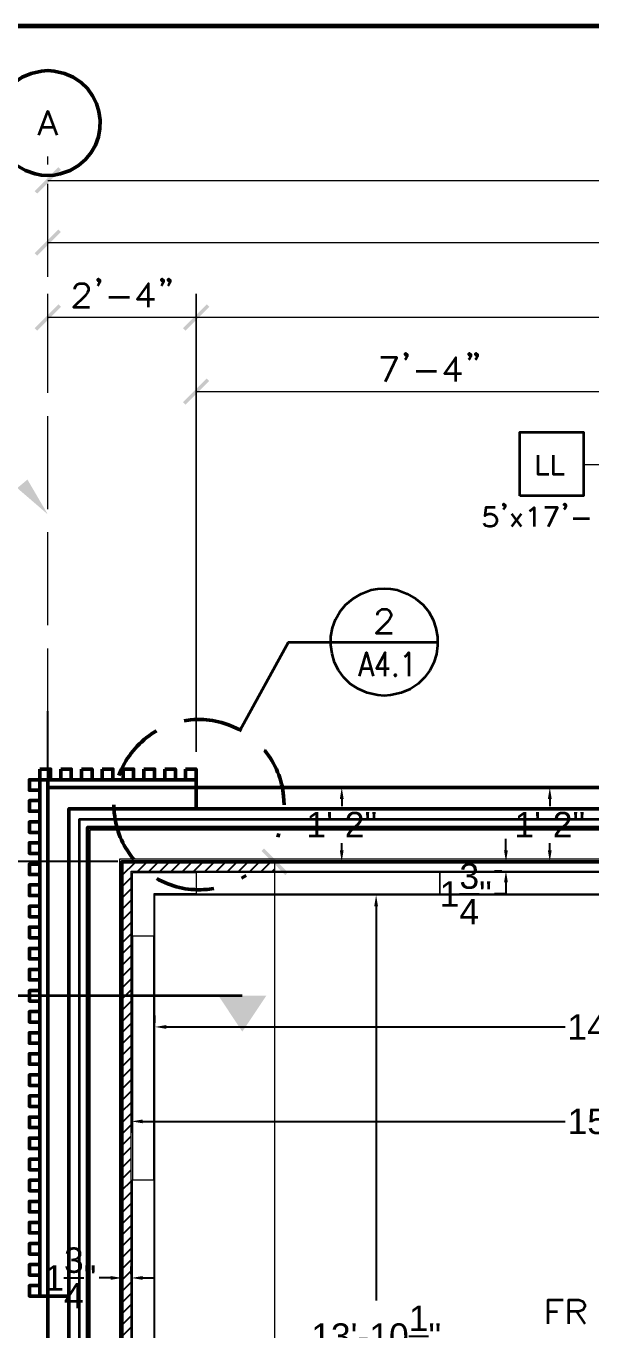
# Model space of a CAD drawing. Header units: inches. Extents: x 5 to 516, y -193 to 129.
# Drawn here: x 25.53 to 34.42, y 75.22 to 95.73 of the extents above; entities that cross this region are included whole.
import ezdxf

# ---------------------------------------------------------------- set-up
doc = ezdxf.new("R2010")
doc.units = ezdxf.units.IN
doc.header["$MEASUREMENT"] = 0
doc.linetypes.add('PDF_IMPORT', pattern=[1, 0.8, -0.2])
for name, color, linetype in [('Highlight', 210, 'Continuous'), ('PDF_Geometry', 7, 'Continuous'), ('PDF_Solid Fills', 7, 'Continuous')]:
    doc.layers.add(name, color=color, linetype=linetype)
doc.styles.get("Standard").update_dxf_attribs({"font": 'arial.ttf'})
doc.dimstyles.get("Standard").update_dxf_attribs({"dimtxt": 0.4, "dimasz": 0.18, "dimexe": 0.18, "dimexo": 0.0625, "dimgap": 0.09, "dimtad": 0, "dimtih": 1, "dimtoh": 1, "dimdec": 4, "dimlfac": 12, "dimzin": 0, "dimdsep": 46, "dimlunit": 4, "dimtxsty": 'Standard', "dimcen": 0.09, "dimadec": 3, "dimazin": 0, "dimtfac": 1, "dimtdec": 4, "dimtofl": 0, "dimtmove": 0, "dimatfit": 3, "dimfxl": 1, "dimtolj": 1, "dimtzin": 0, "dimarcsym": 0})

# ---------------------------------------------------------------- blocks, each defined once
blk = doc.blocks.new('*D5')
at = {"color": 0, "lineweight": -2, "transparency": 16777216}
for p, q in [((33.706, 83.754), (33.588, 83.754)), ((33.768, 83.574), (33.768, 83.462)), ((33.768, 82.768), (33.768, 82.88)), ((33.706, 82.588), (33.588, 82.588))]:
    blk.add_line(p, q, dxfattribs=at)
at = {"color": 0, "transparency": 16777216}
for points in [[(33.738, 83.574), (33.798, 83.574), (33.768, 83.754)], [(33.738, 82.768), (33.798, 82.768), (33.768, 82.588)]]:
    blk.add_solid(points, dxfattribs=at)
at = {"layer": 'Defpoints', "color": 0, "transparency": 16777216}
for p in [(33.768, 83.754), (33.768, 83.754), (33.768, 82.588)]:
    blk.add_point(p, dxfattribs=at)
at = {"color": 0, "transparency": 16777216, "insert": (33.768, 83.171), "char_height": 0.4, "attachment_point": 5}
blk.add_mtext('\\A1;1\'-2"', dxfattribs=at)
blk = doc.blocks.new('*D6')
at = {"color": 0, "lineweight": -2, "transparency": 16777216}
for p, q in [((33.078, 82.768), (33.078, 82.948)), ((33.015, 82.588), (32.898, 82.588)), ((33.015, 82.441), (32.898, 82.441)), ((33.078, 82.261), (33.078, 82.081)), ((33.078, 82.081), (32.898, 82.081))]:
    blk.add_line(p, q, dxfattribs=at)
at = {"color": 0, "transparency": 16777216}
for points in [[(33.048, 82.768), (33.108, 82.768), (33.078, 82.588)], [(33.048, 82.261), (33.108, 82.261), (33.078, 82.441)]]:
    blk.add_solid(points, dxfattribs=at)
at = {"layer": 'Defpoints', "color": 0, "transparency": 16777216}
for p in [(33.078, 82.588), (33.078, 82.441), (33.078, 82.441)]:
    blk.add_point(p, dxfattribs=at)
at = {"color": 0, "transparency": 16777216, "insert": (32.445, 82.081), "char_height": 0.4, "attachment_point": 5}
blk.add_mtext('\\A1;1{\\H1x;\\S3/4;}"', dxfattribs=at)
blk = doc.blocks.new('*D7')
at = {"layer": 'Defpoints', "color": 0, "transparency": 16777216}
for p in [(27.037, 76.04), (27.037, 76.04), (27.184, 76.04)]:
    blk.add_point(p, dxfattribs=at)
at = {"layer": 'Highlight', "color": 0, "lineweight": -2, "transparency": 16777216}
for p, q in [((27.037, 76.102), (27.037, 76.22)), ((27.184, 76.102), (27.184, 76.22)), ((26.857, 76.04), (26.677, 76.04)), ((27.364, 76.04), (27.544, 76.04))]:
    blk.add_line(p, q, dxfattribs=at)
at = {"layer": 'Highlight', "color": 0, "transparency": 16777216}
for points in [[(26.857, 76.07), (26.857, 76.01), (27.037, 76.04)], [(27.364, 76.07), (27.364, 76.01), (27.184, 76.04)]]:
    blk.add_solid(points, dxfattribs=at)
at = {"layer": 'Highlight', "color": 0, "transparency": 16777216, "insert": (26.224, 76.04), "char_height": 0.4, "attachment_point": 5}
blk.add_mtext('\\A1;1{\\H1x;\\S3/4;}"', dxfattribs=at)
blk = doc.blocks.new('*D8')
at = {"layer": 'Defpoints', "color": 0, "transparency": 16777216}
for p in [(27.184, 82.441), (42.644, 82.441), (42.644, 78.503)]:
    blk.add_point(p, dxfattribs=at)
at = {"layer": 'Highlight', "color": 0, "lineweight": -2, "transparency": 16777216}
for p, q in [((27.184, 82.379), (27.184, 78.323)), ((42.644, 82.379), (42.644, 78.323)), ((27.364, 78.503), (34.01, 78.503)), ((42.464, 78.503), (35.818, 78.503))]:
    blk.add_line(p, q, dxfattribs=at)
at = {"layer": 'Highlight', "color": 0, "transparency": 16777216}
for points in [[(27.364, 78.533), (27.364, 78.473), (27.184, 78.503)], [(42.464, 78.533), (42.464, 78.473), (42.644, 78.503)]]:
    blk.add_solid(points, dxfattribs=at)
at = {"layer": 'Highlight', "color": 0, "transparency": 16777216, "insert": (34.914, 78.503), "char_height": 0.4, "attachment_point": 5}
blk.add_mtext('\\A1;15\'-5{\\H1x;\\S1/2;}"', dxfattribs=at)
blk = doc.blocks.new('*D9')
at = {"layer": 'Defpoints', "color": 0, "transparency": 16777216}
for p in [(31.036, 82.064), (31.036, 82.064), (31.036, 68.188)]:
    blk.add_point(p, dxfattribs=at)
at = {"layer": 'Highlight', "color": 0, "lineweight": -2, "transparency": 16777216}
for p, q in [((30.973, 82.064), (30.856, 82.064)), ((31.036, 81.884), (31.036, 75.688)), ((31.036, 68.368), (31.036, 74.564)), ((30.973, 68.188), (30.856, 68.188))]:
    blk.add_line(p, q, dxfattribs=at)
at = {"layer": 'Highlight', "color": 0, "transparency": 16777216}
for points in [[(31.006, 81.884), (31.066, 81.884), (31.036, 82.064)], [(31.006, 68.368), (31.066, 68.368), (31.036, 68.188)]]:
    blk.add_solid(points, dxfattribs=at)
at = {"layer": 'Highlight', "color": 0, "transparency": 16777216, "insert": (31.036, 75.126), "char_height": 0.4, "attachment_point": 5}
blk.add_mtext('\\A1;13\'-10{\\H1x;\\S1/2;}"', dxfattribs=at)
blk = doc.blocks.new('*D10')
at = {"layer": 'Defpoints', "color": 0, "transparency": 16777216}
for p in [(27.557, 79.988), (42.267, 79.988), (42.267, 79.988)]:
    blk.add_point(p, dxfattribs=at)
at = {"layer": 'Highlight', "color": 0, "lineweight": -2, "transparency": 16777216}
for p, q in [((27.557, 80.051), (27.557, 80.168)), ((27.737, 79.988), (34.008, 79.988)), ((42.087, 79.988), (35.816, 79.988)), ((42.267, 80.051), (42.267, 80.168))]:
    blk.add_line(p, q, dxfattribs=at)
at = {"layer": 'Highlight', "color": 0, "transparency": 16777216}
for points in [[(27.737, 80.018), (27.737, 79.958), (27.557, 79.988)], [(42.087, 80.018), (42.087, 79.958), (42.267, 79.988)]]:
    blk.add_solid(points, dxfattribs=at)
at = {"layer": 'Highlight', "color": 0, "transparency": 16777216, "insert": (34.912, 79.988), "char_height": 0.4, "attachment_point": 5}
blk.add_mtext('\\A1;14\'-8{\\H1x;\\S1/2;}"', dxfattribs=at)
blk = doc.blocks.new('*D106')
at = {"layer": 'Defpoints', "color": 0, "transparency": 16777216}
for p in [(6.784, 82.588), (27.037, 82.588), (27.037, 59.168)]:
    blk.add_point(p, dxfattribs=at)
at = {"layer": 'Highlight', "color": 0, "lineweight": -2, "transparency": 16777216}
for p, q in [((26.974, 82.588), (6.604, 82.588)), ((6.784, 82.408), (6.784, 71.443)), ((6.784, 59.348), (6.784, 70.312)), ((26.974, 59.168), (6.604, 59.168))]:
    blk.add_line(p, q, dxfattribs=at)
at = {"layer": 'Highlight', "color": 0, "transparency": 16777216}
for points in [[(6.754, 82.408), (6.814, 82.408), (6.784, 82.588)], [(6.754, 59.348), (6.814, 59.348), (6.784, 59.168)]]:
    blk.add_solid(points, dxfattribs=at)
at = {"layer": 'Highlight', "color": 0, "transparency": 16777216, "insert": (6.784, 70.878), "char_height": 0.4, "attachment_point": 5}
blk.add_mtext('\\A1;23\'-5{\\H1x;\\S1/16;}"', dxfattribs=at)
blk = doc.blocks.new('*D107')
at = {"layer": 'Defpoints', "color": 0, "transparency": 16777216}
for p in [(30.495, 83.754), (30.495, 82.588), (30.495, 82.588)]:
    blk.add_point(p, dxfattribs=at)
at = {"layer": 'Highlight', "color": 0, "lineweight": -2, "transparency": 16777216}
for p, q in [((30.432, 83.754), (30.315, 83.754)), ((30.495, 83.574), (30.495, 83.462)), ((30.495, 82.768), (30.495, 82.88)), ((30.432, 82.588), (30.315, 82.588))]:
    blk.add_line(p, q, dxfattribs=at)
at = {"layer": 'Highlight', "color": 0, "transparency": 16777216}
for points in [[(30.465, 83.574), (30.525, 83.574), (30.495, 83.754)], [(30.465, 82.768), (30.525, 82.768), (30.495, 82.588)]]:
    blk.add_solid(points, dxfattribs=at)
at = {"layer": 'Highlight', "color": 0, "transparency": 16777216, "insert": (30.495, 83.171), "char_height": 0.4, "attachment_point": 5}
blk.add_mtext('\\A1;1\'-2"', dxfattribs=at)

msp = doc.modelspace()

# ---------------------------------------------------------------- hatches: boundary and pattern name
at = {"layer": 'Highlight'}
h = msp.add_hatch(dxfattribs=at)
h.set_pattern_fill('ANSI31', color=256)
h.paths.add_polyline_path([(27.0369615, 82.5876717), (27.0369615, 59.1676699), (29.4402955, 59.1676699), (29.4402955, 67.8143398), (27.1836358, 67.8143398), (27.1836358, 82.4410076), (29.4402955, 82.4410076), (29.4402955, 82.5876717)])
h.paths.add_polyline_path([(27.2036282, 66.0843371), (27.5369615, 66.0843371), (27.5369615, 64.1676703), (27.5369615, 60.3376733), (27.2036282, 60.3376733), (27.2036282, 64.1710069)], flags=16)
h.paths.add_polyline_path([(28.5869697, 60.8876747), (28.6036364, 60.8676747), (28.5869697, 60.851008), (28.5703031, 60.8676747)], flags=16)
h.paths.add_polyline_path([(28.5869697, 60.777669), (28.6036364, 60.7610023), (28.5869697, 60.7443356), (28.5703031, 60.7610023)], flags=16)
h.paths.add_polyline_path([(28.8903009, 59.8510022), (28.6403009, 60.0276689), (28.8903009, 60.0276689)], flags=16)
h.paths.add_polyline_path([(34.580297, 82.5876717), (34.580297, 82.4410076), (35.5802971, 82.4410076), (35.5802971, 82.5876717)])
h.paths.add_polyline_path([(31.9212198, 81.3959234), (32.933771, 81.3959234), (32.933771, 82.7535405), (31.9212198, 82.7535405)], flags=9)
at = {"layer": 'PDF_Solid Fills', "transparency": 33554559}
for points in [[(28.3702949, 91.3543384), (27.9969616, 90.981005), (28.0369616, 90.941005)], [(28.3702949, 91.3543416), (28.0369616, 90.9410082), (28.4102949, 91.3143416)]]:
    msp.add_hatch(color=256, dxfattribs=at).paths.add_polyline_path(points)

# ---------------------------------------------------------------- linework, layer by layer
at = {"layer": 'Highlight'}
for p, q in [((25.8702947, 75.7543412), (25.8702947, 84.9534176)), ((27.0369615, 82.5876717), (132.0996854, 82.5876717))]:
    msp.add_line(p, q, dxfattribs=at)
at = {"layer": 'PDF_Geometry', "lineweight": 60}
msp.add_lwpolyline([(144.7703083, 5.7343364), (144.7703083, 95.731007), (9.7736341, 95.731007), (9.7736341, 5.7343364)], dxfattribs=at)
at = {"layer": 'PDF_Geometry', "lineweight": 50}
for points in [[(25.7702947, 95.0243376), (25.8702947, 95.0310043), (25.9702947, 95.0243376)], [(26.0669614, 93.4043374), (25.9702947, 93.3843374), (25.8702947, 93.3810041), (25.7702947, 93.3843374), (25.673628, 93.4043374)], [(28.1169664, 84.8176695), (28.0169664, 84.8043362)], [(28.9169665, 84.6443362), (28.8802998, 84.6676695)], [(29.2836365, 84.3343427), (29.2736365, 84.3443427)], [(26.5369614, 54.0843395), (25.8702947, 54.0843395), (25.8702947, 83.7543418), (35.5369622, 83.7543418), (35.5369622, 83.0876751)], [(28.2036282, 83.7543418), (28.2036282, 83.4210085)], [(26.9102932, 83.4843426), (26.9169598, 83.3543426)], [(29.5869698, 83.4843426), (29.5803032, 83.6176759)], [(26.2036281, 54.0843395), (26.2036281, 83.4210085), (35.4136288, 83.4210085)], [(28.1836358, 83.4210085), (35.5369698, 83.4210085)], [(35.5369622, 83.1276735), (26.4969614, 83.1276735), (26.4969614, 54.0843362)], [(43.1202961, 55.4210028), (43.1202961, 59.1676699), (27.0369615, 59.1676699), (27.0369615, 82.5876717), (35.5802954, 82.5876717), (35.5802954, 82.9143386)], [(29.4869698, 82.9743388), (29.5069698, 83.0310054)], [(27.2136265, 82.6343425), (27.2236265, 82.6243425)], [(27.5836331, 82.3243355), (27.6169664, 82.3043355)], [(28.9203031, 82.327672), (28.9936364, 82.3710054)], [(28.3802998, 82.1510021), (28.4836332, 82.1676688)], [(26.2036281, 75.7543412), (25.8702947, 75.7543412)]]:
    msp.add_lwpolyline(points, dxfattribs=at)
at = {"layer": 'PDF_Geometry', "lineweight": 35}
for points in [[(25.7269706, 94.0176754), (25.8703039, 94.3910088), (26.0136373, 94.0176754)], [(25.7803018, 94.1410071), (25.9603018, 94.1410071)], [(26.2969712, 91.5943422), (26.2969712, 91.6110088), (26.3136379, 91.6476755), (26.3303045, 91.6643422), (26.3669712, 91.6843422), (26.4403045, 91.6843422), (26.4736379, 91.6643422), (26.4936379, 91.6476755), (26.5103045, 91.6110088), (26.5103045, 91.5776755), (26.4936379, 91.5410088), (26.4569712, 91.4876755), (26.2769712, 91.3076755), (26.5269712, 91.3076755)], [(26.6902953, 91.7376731), (26.6702953, 91.7176731), (26.6536287, 91.7376731), (26.6702953, 91.7543397), (26.6902953, 91.7376731), (26.6902953, 91.7010064), (26.6702953, 91.6643397), (26.6536287, 91.6476731)], [(27.4569648, 91.3076752), (27.4569648, 91.6843419), (27.2769648, 91.4343419), (27.5469648, 91.4343419)], [(27.6902954, 91.7376731), (27.6702954, 91.7176731), (27.6536287, 91.7376731), (27.6702954, 91.7543397), (27.6902954, 91.7376731), (27.6902954, 91.7010064), (27.6702954, 91.6643397), (27.6536287, 91.6476731)], [(27.7969713, 91.7376731), (27.7769713, 91.7176731), (27.7603046, 91.7376731), (27.7769713, 91.7543397), (27.7969713, 91.7376731), (27.7969713, 91.7010064), (27.7769713, 91.6643397), (27.7603046, 91.6476731)], [(26.8302964, 91.4676739), (27.1536298, 91.4676739)], [(31.1836361, 90.1410068), (31.3603028, 90.5176735), (31.1103027, 90.5176735)], [(31.523629, 90.5710063), (31.503629, 90.5510063), (31.4869624, 90.5710063), (31.503629, 90.587673), (31.523629, 90.5710063), (31.523629, 90.5343396), (31.503629, 90.497673), (31.4869624, 90.4810063)], [(32.2902985, 90.1410084), (32.2902985, 90.5176751), (32.1102985, 90.2676751), (32.3802985, 90.2676751)], [(32.5236291, 90.5710063), (32.5036291, 90.5510063), (32.4869625, 90.5710063), (32.5036291, 90.587673), (32.5236291, 90.5710063), (32.5236291, 90.5343396), (32.5036291, 90.497673), (32.4869625, 90.4810063)], [(32.630305, 90.5710063), (32.610305, 90.5510063), (32.5936384, 90.5710063), (32.610305, 90.587673), (32.630305, 90.5710063), (32.630305, 90.5343396), (32.610305, 90.497673), (32.5936384, 90.4810063)], [(31.6636301, 90.3010071), (31.9869635, 90.3010071)], [(33.580297, 88.984343), (33.580297, 88.684343), (33.7536303, 88.684343)], [(33.8236306, 88.984343), (33.8236306, 88.684343), (33.9936306, 88.684343)], [(33.0636343, 88.2010042), (33.0469677, 88.1876709), (33.0336343, 88.2010042), (33.0469677, 88.2143376), (33.0636343, 88.2010042), (33.0636343, 88.1710042), (33.0469677, 88.1443376), (33.0336343, 88.1276709)], [(34.0202994, 88.2010042), (34.0069661, 88.1876709), (33.9902994, 88.2010042), (34.0069661, 88.2143376), (34.0202994, 88.2010042), (34.0202994, 88.1710042), (34.0069661, 88.1443376), (33.9902994, 88.1276709)], [(32.9069706, 88.1576693), (32.7636373, 88.1576693), (32.7469706, 88.0276692), (32.7636373, 88.0443359), (32.8069706, 88.0576693), (32.8469706, 88.0576693), (32.890304, 88.0443359), (32.920304, 88.0143359), (32.9336373, 87.9710026), (32.9336373, 87.9443359), (32.920304, 87.9010026), (32.890304, 87.8710026), (32.8469706, 87.8576692), (32.8069706, 87.8576692), (32.7636373, 87.8710026), (32.7469706, 87.8876692), (32.7336373, 87.9143359)], [(33.1636303, 88.0576733), (33.3202969, 87.8576733)], [(33.3203007, 88.0576733), (33.1636341, 87.8576733)], [(33.446969, 88.1010083), (33.476969, 88.1143416), (33.5203024, 88.157675), (33.5203024, 87.8576749)], [(33.7469636, 87.8576747), (33.890297, 88.1576747), (33.690297, 88.1576747)], [(34.133635, 87.9876728), (34.3903016, 87.9876728)], [(30.9602968, 86.8610068), (31.0602968, 86.8810068), (31.1636301, 86.8843402), (31.2636301, 86.8810068), (31.3669635, 86.8610068)], [(31.0569678, 86.4676735), (31.0569678, 86.4843401), (31.0736344, 86.5210068), (31.0936344, 86.5410068), (31.1269678, 86.5576735), (31.2003011, 86.5576735), (31.2336344, 86.5410068), (31.2536344, 86.5210068), (31.2703011, 86.4843401), (31.2703011, 86.4510068), (31.2536344, 86.4143401), (31.2169678, 86.3610068), (31.0369678, 86.1810068), (31.2869678, 86.1810068)], [(28.896967, 84.6576703), (29.6569671, 86.0410038), (30.3203005, 86.0410038), (32.0069674, 86.0410038)], [(30.773629, 85.504342), (30.883629, 85.8776753), (30.9902957, 85.504342)], [(31.1769629, 85.5043403), (31.1769629, 85.8776737), (31.0436296, 85.6276737), (31.2436296, 85.6276737)], [(31.4836307, 85.8076731), (31.5102973, 85.8243398), (31.5502973, 85.8776731), (31.5502973, 85.5043398)], [(30.8136274, 85.6276737), (30.950294, 85.6276737)], [(31.2636301, 85.20434), (31.1636301, 85.1976733), (31.0602968, 85.20434)], [(26.3702948, 54.0843362), (26.3702948, 83.2543384), (35.5369622, 83.2543384)], [(28.9302993, 80.4776692), (23.7836323, 80.4776692), (23.7769654, 80.3776692), (23.7569654, 80.2776692)], [(33.7436338, 75.3176753), (33.7436338, 75.694342), (33.9769672, 75.694342)], [(34.0669642, 75.3176753), (34.0669642, 75.694342), (34.2269642, 75.694342), (34.2802976, 75.674342), (34.2969642, 75.6576753), (34.3169642, 75.6210086), (34.3169642, 75.5876753), (34.2969642, 75.5510086), (34.2802976, 75.534342), (34.2269642, 75.514342), (34.0669642, 75.514342)], [(33.7436338, 75.5143374), (33.8869672, 75.5143374)], [(34.1902959, 75.5143374), (34.3169626, 75.3176707)]]:
    msp.add_lwpolyline(points, dxfattribs=at)
at = {"layer": 'PDF_Geometry', "lineweight": 15}
for points in [[(25.8702947, 93.554344), (25.8702947, 93.6776773)], [(25.8702947, 93.3043439), (126.1436385, 93.3043439)], [(25.8702947, 92.5643401), (25.8702947, 92.7010068)], [(25.8702947, 92.3243363), (83.830301, 92.3243363), (93.3069685, 92.3243363)], [(25.8702947, 91.3976733), (25.8702947, 91.5210067)], [(28.2036282, 84.3143394), (28.2036282, 91.5210067), (28.2036282, 84.3143394), (28.2036282, 90.35434)], [(84.1202994, 91.1476733), (28.2036282, 91.1476733), (25.8702947, 91.1476733)], [(28.2036282, 89.9810065), (35.5369622, 89.9810065), (39.8702958, 89.9810065), (43.2036294, 89.9810065), (46.536963, 89.9810065), (48.5369632, 89.9810065), (52.8702969, 89.9810065)], [(35.9269633, 87.6210074), (34.9636299, 88.8276741), (34.2969631, 88.8276741)], [(27.2869615, 82.5876751), (29.8169618, 82.5876751)], [(29.4402955, 59.1676699), (29.4402955, 82.5876717)], [(27.2036282, 69.9176708), (27.5369615, 69.9176708), (27.5369615, 73.7510044), (27.2036282, 73.7510044), (27.2036282, 77.5843381), (27.5369615, 77.5843381), (27.5369615, 81.4176717), (27.2036282, 81.4176717), (27.2036282, 77.5843381), (27.5369615, 77.5843381), (27.5369615, 73.7510044), (27.2036282, 73.7510044), (27.2036282, 69.9176708), (27.5369615, 69.9176708)]]:
    msp.add_lwpolyline(points, dxfattribs=at)
at = {"layer": 'PDF_Geometry', "linetype": 'PDF_IMPORT', "lineweight": 15, "ltscale": 1.826667}
msp.add_lwpolyline([(25.8702947, 84.4810061), (25.8702947, 93.3810107)], dxfattribs=at)
at = {"layer": 'PDF_Geometry', "lineweight": 35}
for points in [[(33.296965, 88.3443419), (33.296965, 89.344342), (34.296965, 89.344342), (34.296965, 88.3443419)], [(31.33697, 85.5376739), (31.3236366, 85.5210073), (31.33697, 85.5043406), (31.3503033, 85.5210073)]]:
    msp.add_lwpolyline(points, close=True, dxfattribs=at)
at = {"layer": 'PDF_Geometry', "lineweight": 50}
msp.add_lwpolyline([(27.5802965, 84.6443362), (27.5036298, 84.5976695, 0.1428513591), (27.0102964, 83.9976695), (26.9902964, 83.9410028)], format="xyb", dxfattribs=at)
for points in [[(25.746963, 84.0443402), (25.746963, 83.8776735), (25.9136297, 83.8776735), (25.9136297, 84.0443402)], [(26.0736367, 84.0443402), (26.0736367, 83.8776735), (26.2403034, 83.8776735), (26.2403034, 84.0443402)], [(26.4002969, 84.0443402), (26.4002969, 83.8776735), (26.5669636, 83.8776735), (26.5669636, 84.0443402)], [(26.7269707, 84.0443402), (26.7269707, 83.8776735), (26.8936374, 83.8776735), (26.8936374, 84.0443402)], [(27.0536309, 84.0443402), (27.0536309, 83.8776735), (27.2202975, 83.8776735), (27.2202975, 84.0443402)], [(27.3836276, 84.0443402), (27.3836276, 83.8776735), (27.5502943, 83.8776735), (27.5502943, 84.0443402)], [(27.7103014, 84.0443402), (27.7103014, 83.8776735), (27.8769681, 83.8776735), (27.8769681, 84.0443402)], [(28.0369616, 84.0443402), (28.0369616, 83.8776735), (28.2036282, 83.8776735), (28.2036282, 84.0443402)], [(25.746963, 83.7110068), (25.746963, 83.8776735), (25.5802963, 83.8776735), (25.5802963, 83.7110068)], [(25.746963, 75.7543395), (25.746963, 83.8776735), (25.8702963, 83.8776735), (25.8702963, 75.7543395)], [(25.8702947, 83.7543418), (25.8702947, 83.8776752), (28.2036282, 83.8776752), (28.2036282, 83.7543418)], [(25.746963, 83.3810033), (25.746963, 83.54767), (25.5802963, 83.54767), (25.5802963, 83.3810033)], [(25.746963, 83.0476699), (25.746963, 83.2143366), (25.5802963, 83.2143366), (25.5802963, 83.0476699)], [(25.746963, 82.7176732), (25.746963, 82.8843398), (25.5802963, 82.8843398), (25.5802963, 82.7176732)], [(25.746963, 82.3843398), (25.746963, 82.5510065), (25.5802963, 82.5510065), (25.5802963, 82.3843398)], [(25.746963, 82.054343), (25.746963, 82.2210097), (25.5802963, 82.2210097), (25.5802963, 82.054343)], [(25.746963, 81.7210097), (25.746963, 81.8876764), (25.5802963, 81.8876764), (25.5802963, 81.7210097)], [(25.746963, 81.3910061), (25.746963, 81.5576728), (25.5802963, 81.5576728), (25.5802963, 81.3910061)], [(25.746963, 81.0576728), (25.746963, 81.2243394), (25.5802963, 81.2243394), (25.5802963, 81.0576728)], [(25.746963, 80.7276692), (25.746963, 80.8943359), (25.5802963, 80.8943359), (25.5802963, 80.7276692)], [(25.746963, 80.3943358), (25.746963, 80.5610025), (25.5802963, 80.5610025), (25.5802963, 80.3943358)], [(25.746963, 80.0643391), (25.746963, 80.2310058), (25.5802963, 80.2310058), (25.5802963, 80.0643391)], [(25.746963, 79.7310057), (25.746963, 79.8976724), (25.5802963, 79.8976724), (25.5802963, 79.7310057)], [(25.746963, 79.4010089), (25.746963, 79.5676756), (25.5802963, 79.5676756), (25.5802963, 79.4010089)], [(25.746963, 79.0676756), (25.746963, 79.2343423), (25.5802963, 79.2343423), (25.5802963, 79.0676756)], [(25.746963, 78.737672), (25.746963, 78.9043387), (25.5802963, 78.9043387), (25.5802963, 78.737672)], [(25.746963, 78.4043387), (25.746963, 78.5710054), (25.5802963, 78.5710054), (25.5802963, 78.4043387)], [(25.746963, 78.0743351), (25.746963, 78.2410018), (25.5802963, 78.2410018), (25.5802963, 78.0743351)], [(25.746963, 77.7410018), (25.746963, 77.9076684), (25.5802963, 77.9076684), (25.5802963, 77.7410018)], [(25.746963, 77.411005), (25.746963, 77.5776717), (25.5802963, 77.5776717), (25.5802963, 77.411005)], [(25.746963, 77.0776716), (25.746963, 77.2443383), (25.5802963, 77.2443383), (25.5802963, 77.0776716)], [(25.746963, 76.7476749), (25.746963, 76.9143415), (25.5802963, 76.9143415), (25.5802963, 76.7476749)], [(25.746963, 76.4143415), (25.746963, 76.5810082), (25.5802963, 76.5810082), (25.5802963, 76.4143415)], [(25.746963, 76.0843379), (25.746963, 76.2510046), (25.5802963, 76.2510046), (25.5802963, 76.0843379)], [(25.746963, 75.7543412), (25.746963, 75.9210079), (25.5802963, 75.9210079), (25.5802963, 75.7543412)]]:
    msp.add_lwpolyline(points, close=True, dxfattribs=at)
at = {"layer": 'PDF_Geometry', "lineweight": 9}
msp.add_lwpolyline([(26.5369614, 54.0843362), (26.5369614, 83.0876717), (35.5369622, 83.0876717), (35.5369622, 82.6276734), (26.9969615, 82.6276734), (26.9969615, 54.0843362)], close=True, dxfattribs=at)
at = {"layer": 'PDF_Geometry', "lineweight": 15}
for points in [[(27.1836358, 82.4410076), (42.6436369, 82.4410076), (42.6403037, 67.8143398), (27.1836358, 67.8143398)], [(28.2036282, 82.4176718), (28.2036282, 82.0843384), (27.5369615, 82.0843384), (27.5369615, 81.4176717), (27.2036282, 81.4176717), (27.2036282, 82.4176718)], [(32.0369619, 82.0843384), (32.0369619, 82.4176718), (28.2036282, 82.4176718), (28.2036282, 82.0843384)], [(35.8702955, 82.0843384), (35.8702955, 82.4176718), (32.0369619, 82.4176718), (32.0369619, 82.0843384)], [(27.5569675, 68.1876715), (27.5569675, 82.0643392), (42.2669686, 82.0643392), (42.2669686, 68.1876715)]]:
    msp.add_lwpolyline(points, close=True, dxfattribs=at)
at = {"layer": 'PDF_Geometry', "lineweight": 50}
for points in [[(25.673628, 93.4043374), (24.7861835, 93.646893), (24.8623502, 94.885893), (25.7702947, 95.0243376)], [(25.9702947, 95.0243376), (26.8792392, 94.8866153), (26.9558504, 93.6461152), (26.0669614, 93.4043374)], [(28.8802998, 84.6676695), (28.6344665, 84.7907251), (28.3917998, 84.8435584), (28.1169664, 84.8176695)], [(29.5803032, 83.6176759), (29.562692, 83.868676), (29.4465809, 84.1427871), (29.2836365, 84.3343427)], [(26.9169598, 83.3543426), (26.9502932, 83.066287), (27.0359043, 82.8630092), (27.2136265, 82.6343425)], [(27.6169664, 82.3043355), (27.873522, 82.1729466), (28.0935776, 82.1312799), (28.3802998, 82.1510021)]]:
    msp.add_open_spline(points, degree=3, dxfattribs=at)
at = {"layer": 'PDF_Geometry', "lineweight": 35}
for points in [[(31.0602968, 85.20434), (30.1325745, 85.3406734), (30.0561856, 86.6138401), (30.9602968, 86.8610068)], [(31.3669635, 86.8610068), (32.272519, 86.6126735), (32.1932414, 85.3370623), (31.2636301, 85.20434)]]:
    msp.add_open_spline(points, degree=3, dxfattribs=at)
at = {"layer": 'PDF_Solid Fills', "lineweight": 35, "transparency": 33554559}
for points in [[(26.0369614, 93.511009), (25.703628, 93.0976756), (25.663628, 93.1343423)], [(26.0769598, 93.4710106), (26.0369598, 93.5110106), (25.7036264, 93.0976772)], [(26.0369614, 92.5310081), (25.703628, 92.1176747), (25.663628, 92.1576747)], [(26.0769598, 92.4910029), (26.0369598, 92.5310029), (25.7036264, 92.1176696)], [(26.0369614, 91.3543384), (25.703628, 90.941005), (25.663628, 90.981005)], [(26.0769598, 91.31434), (26.0369598, 91.35434), (25.7036264, 90.9410066)], [(25.3903006, 88.464337), (25.8703007, 88.0510037), (25.5503007, 88.5976704)], [(29.6469606, 82.4176718), (29.2336272, 82.7543385), (29.2736272, 82.7943385)], [(29.6069622, 82.3776734), (29.6469622, 82.4176734), (29.2336289, 82.7543401)]]:
    msp.add_solid(points, dxfattribs=at)
at = {"layer": 'PDF_Solid Fills', "lineweight": 9, "transparency": 33554559}
for points in [[(28.3702949, 90.1876716), (28.0369616, 89.7743382), (27.9969616, 89.8143382)], [(28.4102933, 90.1476732), (28.3702933, 90.1876732), (28.0369599, 89.7743399)], [(28.9302993, 79.9143418), (28.5569659, 80.4776752), (29.306966, 80.4776752)]]:
    msp.add_solid(points, dxfattribs=at)

# ---------------------------------------------------------------- dimensions: what is measured, and where the dimension line sits
for base, p1, p2, picture, middle in [((33.7684333, 83.7543418), (33.7684333, 82.5876717), (33.7684333, 83.7543418), '*D5', (33.7684333, 83.1710067)), ((33.0775772, 82.4410076), (33.0775772, 82.5876717), (33.0775772, 82.4410076), '*D6', (32.4448214, 82.0810076))]:
    dim = msp.add_linear_dim(base=base, p1=p1, p2=p2, angle=90, dimstyle='Standard')
    dim.commit()
    dim.dimension.update_dxf_attribs({"geometry": picture, "text_midpoint": middle})
at = {"layer": 'Highlight'}
for base, p1, p2, angle, picture, middle in [((30.4948131, 82.5876717), (30.4948131, 83.7543418), (30.4948131, 82.5876717), 90, '*D107', (30.4948131, 83.1710067)), ((6.7836922, 82.5876717), (27.0369615, 59.1676699), (27.0369615, 82.5876717), 270, '*D106', (6.7836922, 70.8776708)), ((31.0355238, 82.0643392), (31.0355238, 68.1876715), (31.0355238, 82.0643392), 270, '*D9', (31.0355238, 75.1260054)), ((42.2669686, 79.988225), (27.5569675, 79.988225), (42.2669686, 79.988225), 180, '*D10', (34.911968, 79.988225)), ((27.0369615, 76.0395912), (27.1836358, 76.0395912), (27.0369615, 76.0395912), 180, '*D7', (26.2242057, 76.0395912))]:
    dim = msp.add_linear_dim(base=base, p1=p1, p2=p2, angle=angle, dimstyle='Standard', dxfattribs=at)
    dim.commit()
    dim.dimension.update_dxf_attribs({"geometry": picture, "text_midpoint": middle})
dim = msp.add_linear_dim(base=(42.6436369, 78.5034363), p1=(27.1836358, 82.4410076), p2=(42.6436369, 82.4410076), dimstyle='Standard', dxfattribs=at)
dim.commit()
dim.dimension.update_dxf_attribs({"geometry": '*D8', "text_midpoint": (34.9136363, 78.5034363)})

doc.saveas('drawing.dxf')
